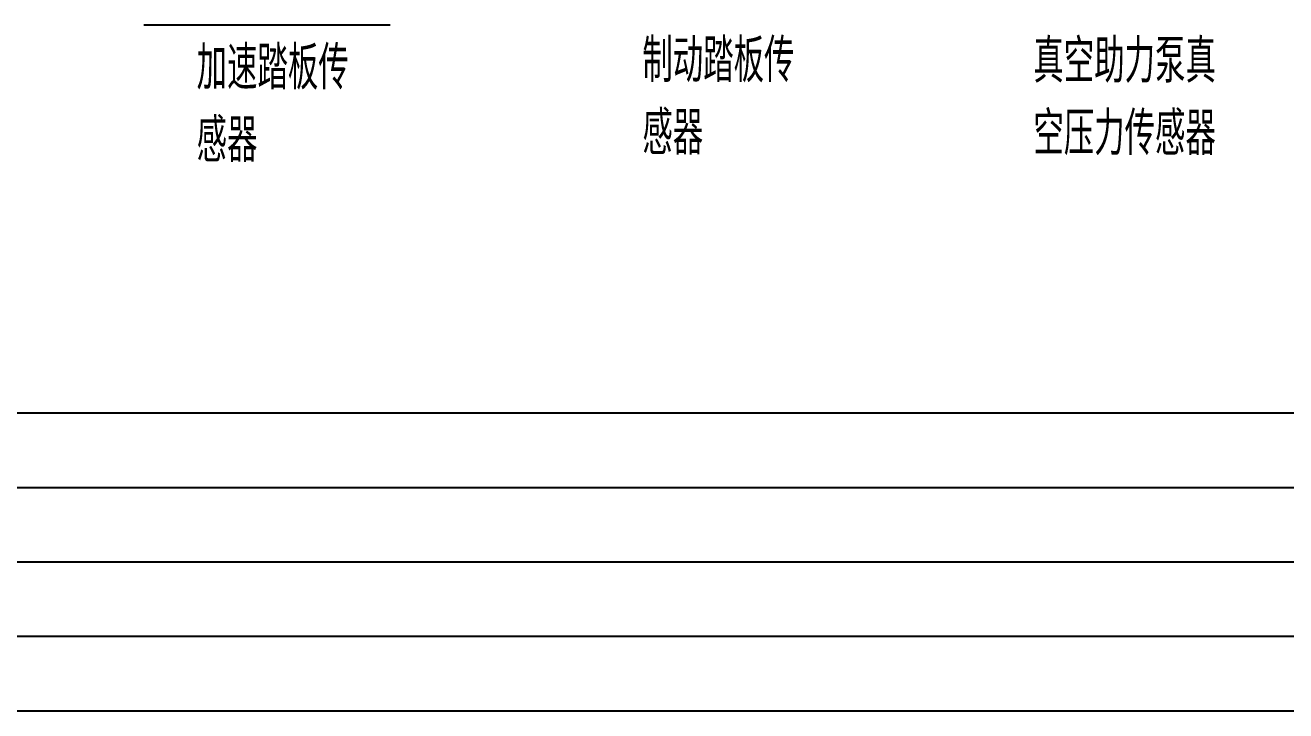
# Model space of a CAD drawing. Header units: millimetres. Extents: x 944 to 3046, y -306 to 288.
# Drawn here: x 2122.7 to 2224.2, y -4.5 to 50.7 of the extents above; entities that cross this region are included whole.
import ezdxf

# ---------------------------------------------------------------- set-up
doc = ezdxf.new("R2010")
doc.units = ezdxf.units.MM
for name, color, linetype in [('低速CAN低', 21, 'Continuous'), ('地线', 2, 'Continuous'), ('文字层', 7, 'Continuous'), ('电器件', 4, 'Continuous')]:
    doc.layers.add(name, color=color, linetype=linetype)
doc.layers.add('低速CAN高', color=7, linetype='Continuous', true_color=0x9c6471)
doc.layers.add('高速CAN低', color=7, linetype='Continuous', true_color=0xffa500, plot=False)
doc.layers.add('高速CAN高', color=23, linetype='Continuous', plot=False)
doc.styles.add('HZ-3.0', font='txt.shx', dxfattribs={"width": 0.7, "height": 3.5, "bigfont": 'hztxt.shx'})

msp = doc.modelspace()

# ---------------------------------------------------------------- linework, layer by layer
at = {"layer": '低速CAN低'}
msp.add_line((1026.59, -4.48), (3003.68, -4.48), dxfattribs=at)
at = {"layer": '低速CAN高'}
msp.add_line((1026.59, 1.52), (3003.68, 1.52), dxfattribs=at)
at = {"layer": '地线'}
msp.add_line((1026.59, 19.52), (3003.68, 19.52), dxfattribs=at)
at = {"layer": '电器件', "color": 140, "lineweight": -3}
msp.add_lwpolyline([(2152.09, 50.74), (2132.24, 50.74)], dxfattribs=at)
at = {"layer": '高速CAN低'}
msp.add_line((1026.59, 7.52), (3003.68, 7.52), dxfattribs=at)
at = {"layer": '高速CAN高'}
msp.add_line((1026.59, 13.52), (3003.68, 13.52), dxfattribs=at)

# ---------------------------------------------------------------- texts
at = {"layer": '文字层', "char_height": 3.5, "attachment_point": 1, "style": 'HZ-3.0'}
for s, insert, width in [('制动踏板传感器', (2172.4, 49.65), 12.5582), ('真空助力泵真空压力传感器', (2203.9, 49.61), 17.0298), ('加速踏板传感器', (2136.49, 49.06), 12.5582)]:
    msp.add_mtext(s, dxfattribs=dict(at, insert=insert, width=width))

doc.saveas('drawing.dxf')
